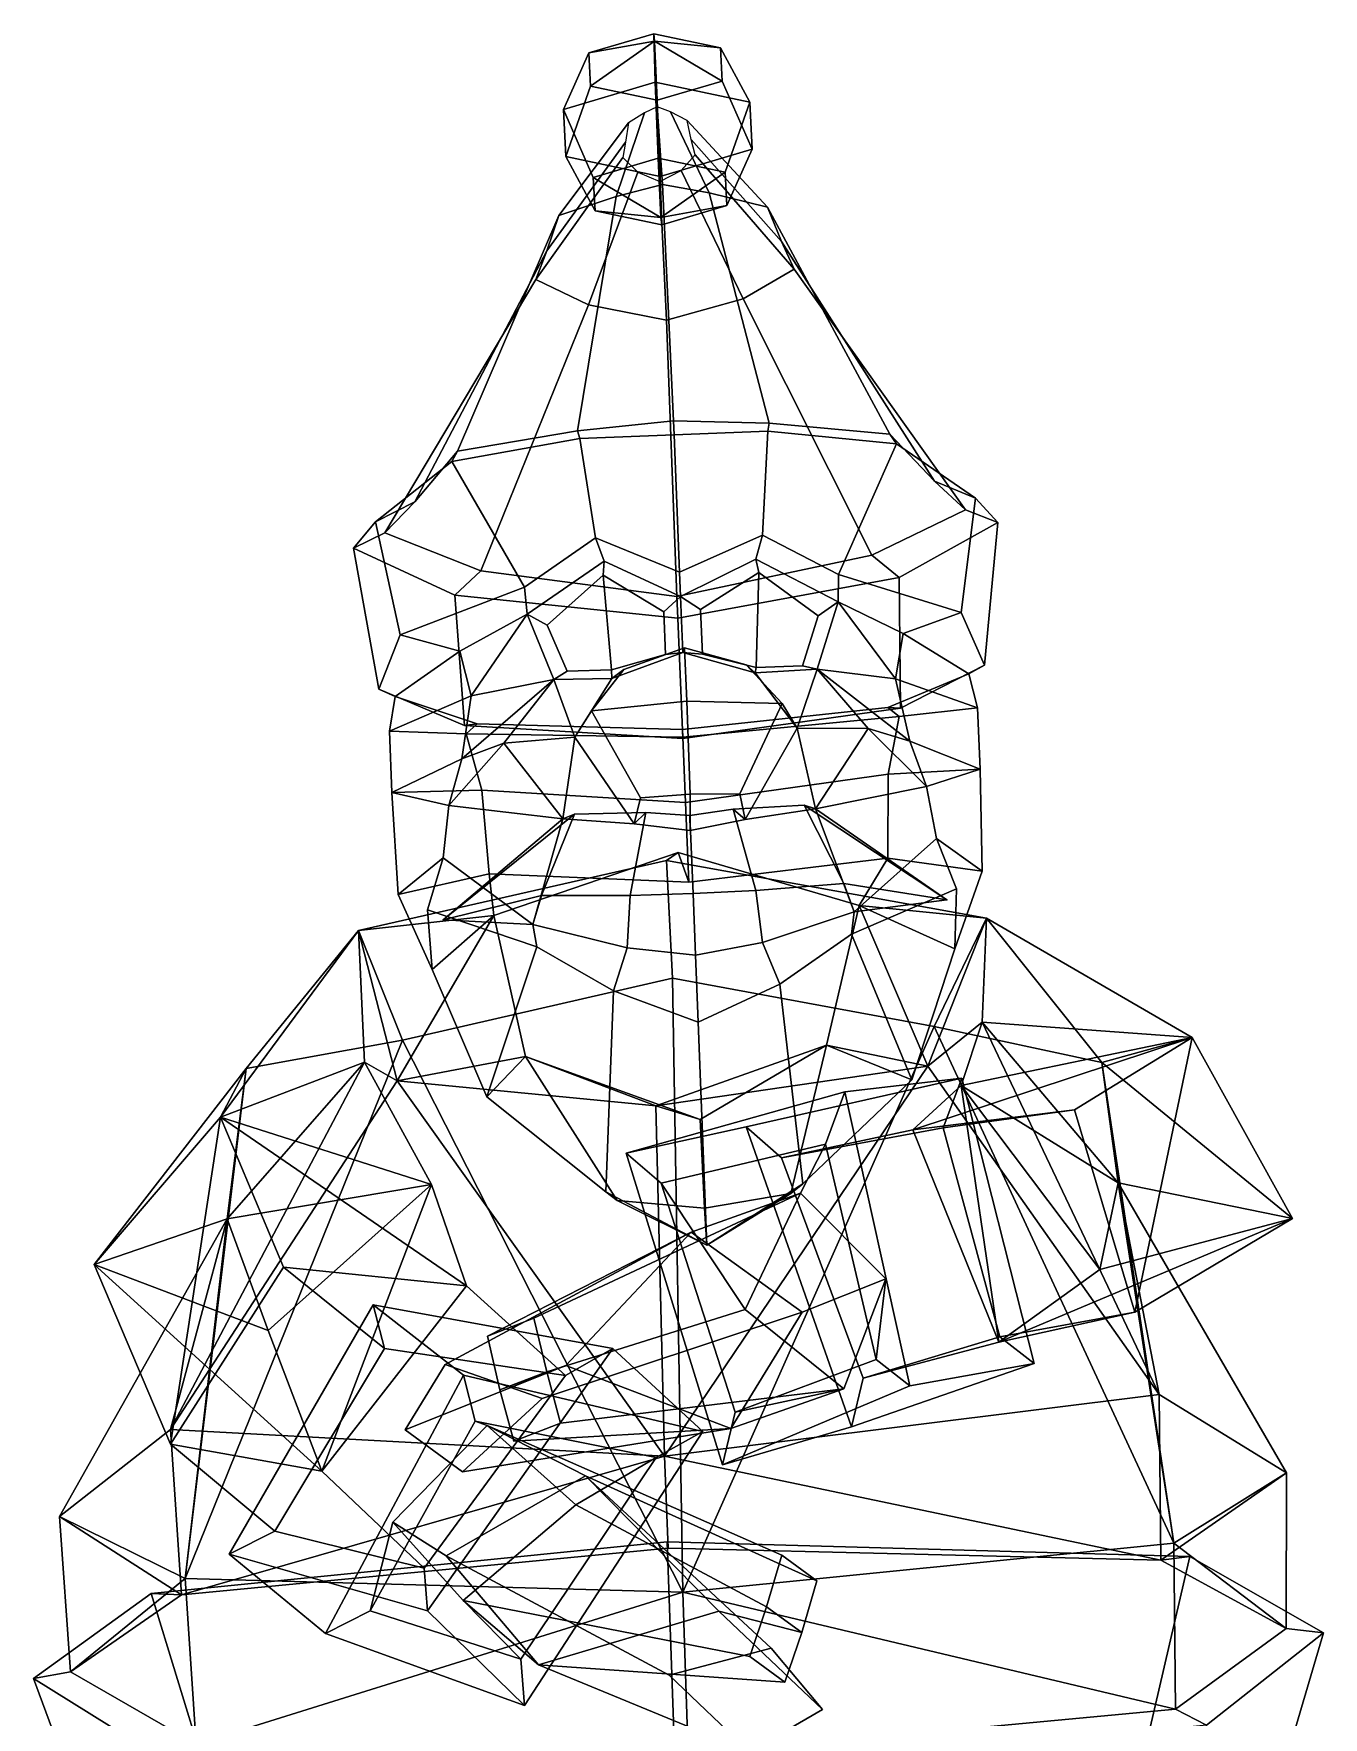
# Model space of a CAD drawing. Extents: x -138 to 129, y -216 to 311.
# Drawn here: x -137.5 to 128.6, y -36.7 to 310.6 of the extents above; entities that cross this region are included whole.
import ezdxf

# ---------------------------------------------------------------- set-up
doc = ezdxf.new("R2010")
doc.units = 0

msp = doc.modelspace()

# ---------------------------------------------------------------- linework, layer by layer
for p in [(50.895905, 131.944336, 82.816147), (-53.026783, 127.822632, 83.489204)]:
    msp.add_point(p)
for points in [[(-22.962103, 306.643646, -39.192013), (-9.543279, 310.616638, -45.905281), (-9.225127, 300.608917, -58.067421), (-28.202234, 294.990295, -48.573486)], [(-9.378336, 309.072876, -29.890602), (-9.543279, 310.616638, -45.905281), (-22.962103, 306.643646, -39.192013)], [(-22.603926, 299.776306, -25.94171), (-9.378336, 309.072876, -29.890602), (-22.962103, 306.643646, -39.192013)], [(-8.826922, 296.881958, -19.404625), (-9.378336, 309.072876, -29.890602), (-22.603926, 299.776306, -25.94171)], [(-9.378336, 309.072876, -29.890602), (4.233759, 307.72226, -39.368141), (-9.543279, 310.616638, -45.905281)], [(4.233759, 307.72226, -39.368141), (10.258515, 296.515656, -48.822575), (-9.225127, 300.608917, -58.067421), (-9.543279, 310.616638, -45.905281)], [(4.591937, 300.854919, -26.11784), (4.233759, 307.72226, -39.368141), (-9.378336, 309.072876, -29.890602)], [(-8.826922, 296.881958, -19.404625), (4.591937, 300.854919, -26.11784), (-9.378336, 309.072876, -29.890602)], [(-27.695692, 285.278381, -29.834658), (-22.603926, 299.776306, -25.94171), (-22.962103, 306.643646, -39.192013), (-28.202234, 294.990295, -48.573486)], [(10.765057, 286.803741, -30.083744), (10.258515, 296.515656, -48.822575), (4.233759, 307.72226, -39.368141), (4.591937, 300.854919, -26.11784)], [(-22.029076, 280.939087, -52.539341), (-28.202234, 294.990295, -48.573486), (-9.225127, 300.608917, -58.067421), (-8.61025, 284.912079, -59.252609)], [(-8.212047, 281.18512, -20.589842), (-8.826922, 296.881958, -19.404625), (-22.603926, 299.776306, -25.94171), (-27.695692, 285.278381, -29.834658)], [(5.166785, 282.01767, -52.715469), (-8.61025, 284.912079, -59.252609), (-9.225127, 300.608917, -58.067421), (10.258515, 296.515656, -48.822575)], [(-8.212047, 281.18512, -20.589842), (10.765057, 286.803741, -30.083744), (4.591937, 300.854919, -26.11784), (-8.826922, 296.881958, -19.404625)], [(-8.828591, 295.500366, -26.580061), (-11.481322, 294.27594, -27.15061), (-17.325432, 277.058441, 28.10078), (-7.767416, 279.474823, 31.123138)], [(-8.828591, 295.500366, -26.580061), (-7.767416, 279.474823, 31.123138), (1.912056, 277.821411, 27.976189), (-6.094826, 294.489563, -27.185495)], [(10.765057, 286.803741, -30.083744), (5.524963, 275.15036, -39.465168), (5.166785, 282.01767, -52.715469), (10.258515, 296.515656, -48.822575)], [(-14.749702, 292.228546, -28.136515), (-15.356118, 288.254517, -30.206802), (-31.60425, 265.810974, 12.02322), (-29.142109, 273.098816, 22.892408)], [(-11.481322, 294.27594, -27.15061), (-14.749702, 292.228546, -28.136515), (-29.142109, 273.098816, 22.892408), (-17.325432, 277.058441, 28.10078)], [(-27.695692, 285.278381, -29.834658), (-28.202234, 294.990295, -48.573486), (-22.029076, 280.939087, -52.539341), (-21.670898, 274.071747, -39.289036)], [(-6.094826, 294.489563, -27.185495), (1.912056, 277.821411, 27.976189), (13.936851, 274.807373, 22.613411), (-2.687593, 292.70694, -28.214634)], [(-2.687593, 292.70694, -28.214634), (13.936851, 274.807373, 22.613411), (16.827642, 267.731842, 11.709555), (-1.795188, 288.792358, -30.294628)], [(-15.356118, 288.254517, -30.206802), (-15.926878, 285.045654, -31.876255), (-33.881741, 259.920746, 3.257557), (-31.60425, 265.810974, 12.02322)], [(-1.795188, 288.792358, -30.294628), (16.827642, 267.731842, 11.709555), (19.450912, 262.03595, 2.912152), (-0.993733, 285.637909, -31.972969)], [(-15.926878, 285.045654, -31.876255), (-12.815598, 282.054413, -33.531929), (-23.003727, 254.682617, -5.395945), (-33.881741, 259.920746, 3.257557)], [(-8.212047, 281.18512, -20.589842), (-27.695692, 285.278381, -29.834658), (-21.670898, 274.071747, -39.289036), (-7.893893, 271.177368, -32.751949)], [(-8.058844, 272.7211, -48.766582), (-22.029076, 280.939087, -52.539341), (-8.61025, 284.912079, -59.252609)], [(-8.058844, 272.7211, -48.766582), (-8.61025, 284.912079, -59.252609), (5.166785, 282.01767, -52.715469)], [(-8.212047, 281.18512, -20.589842), (-7.893893, 271.177368, -32.751949), (5.524963, 275.15036, -39.465168), (10.765057, 286.803741, -30.083744)], [(-0.993733, 285.637909, -31.972969), (19.450912, 262.03595, 2.912152), (8.910888, 255.948364, -5.602637), (-3.879506, 282.408813, -33.589802)], [(-12.815598, 282.054413, -33.531929), (-8.271592, 280.136353, -34.663219), (-6.932567, 251.500488, -11.282365), (-23.003727, 254.682617, -5.395945)], [(-3.879506, 282.408813, -33.589802), (8.910888, 255.948364, -5.602637), (-6.932567, 251.500488, -11.282365), (-8.271592, 280.136353, -34.663219)], [(5.524963, 275.15036, -39.465168), (-8.058844, 272.7211, -48.766582), (5.166785, 282.01767, -52.715469)], [(-5.506239, 230.756653, 77.5905), (-7.767416, 279.474823, 31.123138), (-17.325432, 277.058441, 28.10078), (-25.276236, 228.71756, 70.390152)], [(-21.670898, 274.071747, -39.289036), (-22.029076, 280.939087, -52.539341), (-8.058844, 272.7211, -48.766582)], [(-5.506239, 230.756653, 77.5905), (14.268369, 230.28595, 70.134048), (1.912056, 277.821411, 27.976189), (-7.767416, 279.474823, 31.123138)], [(39.155556, 228.037079, 57.413143), (13.936851, 274.807373, 22.613411), (1.912056, 277.821411, 27.976189), (14.268369, 230.28595, 70.134048)], [(-50.069569, 224.498322, 57.991009), (-25.276236, 228.71756, 70.390152), (-17.325432, 277.058441, 28.10078), (-29.142109, 273.098816, 22.892408)], [(-7.893893, 271.177368, -32.751949), (-8.058844, 272.7211, -48.766582), (5.524963, 275.15036, -39.465168)], [(48.416954, 218.331848, 30.956184), (16.827642, 267.731842, 11.709555), (13.936851, 274.807373, 22.613411), (39.155556, 228.037079, 57.413143)], [(-58.874649, 214.076538, 31.651056), (-50.069569, 224.498322, 57.991009), (-29.142109, 273.098816, 22.892408), (-31.60425, 265.810974, 12.02322)], [(-7.893893, 271.177368, -32.751949), (-21.670898, 274.071747, -39.289036), (-8.058844, 272.7211, -48.766582)], [(54.780869, 212.429443, 8.539718), (19.450912, 262.03595, 2.912152), (16.827642, 267.731842, 11.709555), (48.416954, 218.331848, 30.956184)], [(-65.040497, 207.677185, 9.315739), (-58.874649, 214.076538, 31.651056), (-31.60425, 265.810974, 12.02322), (-33.881741, 259.920746, 3.257557)], [(35.422012, 203.03949, -11.153205), (8.910888, 255.948364, -5.602637), (19.450912, 262.03595, 2.912152), (54.780869, 212.429443, 8.539718)], [(-45.255116, 199.839752, -10.630701), (-65.040497, 207.677185, 9.315739), (-33.881741, 259.920746, 3.257557), (-23.003727, 254.682617, -5.395945)], [(-4.761412, 194.547546, -29.143478), (-45.255116, 199.839752, -10.630701), (-23.003727, 254.682617, -5.395945), (-6.932567, 251.500488, -11.282365)], [(-4.761412, 194.547546, -29.143478), (-6.932567, 251.500488, -11.282365), (8.910888, 255.948364, -5.602637), (35.422012, 203.03949, -11.153205)], [(-5.367028, 227.896667, 81.571274), (-5.506239, 230.756653, 77.5905), (-25.276236, 228.71756, 70.390152), (-24.790047, 227.106781, 75.535881)], [(-5.367028, 227.896667, 81.571274), (13.977857, 228.644348, 75.284798), (14.268369, 230.28595, 70.134048), (-5.506239, 230.756653, 77.5905)], [(13.977857, 228.644348, 75.284798), (40.511227, 226.005432, 62.314476), (39.155556, 228.037079, 57.413143), (14.268369, 230.28595, 70.134048)], [(-24.790047, 227.106781, 75.535881), (-25.276236, 228.71756, 70.390152), (-50.069569, 224.498322, 57.991009), (-51.196594, 222.368225, 62.908421)], [(-21.575125, 206.631134, 82.346367), (-24.790047, 227.106781, 75.535881), (-51.196594, 222.368225, 62.908421), (-36.189369, 196.477844, 72.442642)], [(-4.205639, 199.576111, 87.464684), (-5.367028, 227.896667, 81.571274), (-24.790047, 227.106781, 75.535881), (-21.575125, 206.631134, 82.346367)], [(-4.205639, 199.576111, 87.464684), (12.918707, 207.209229, 82.293205), (13.977857, 228.644348, 75.284798), (-5.367028, 227.896667, 81.571274)], [(12.918707, 207.209229, 82.293205), (28.597389, 199.047363, 72.023064), (40.511227, 226.005432, 62.314476), (13.977857, 228.644348, 75.284798)], [(28.597389, 199.047363, 72.023064), (53.898598, 191.210968, 54.264351), (56.873787, 214.815155, 32.806736), (40.511227, 226.005432, 62.314476)], [(40.511227, 226.005432, 62.314476), (56.873787, 214.815155, 32.806736), (48.416954, 218.331848, 30.956184), (39.155556, 228.037079, 57.413143)], [(-51.196594, 222.368225, 62.908421), (-50.069569, 224.498322, 57.991009), (-58.874649, 214.076538, 31.651056), (-67.001785, 209.90213, 33.609016)], [(-36.189369, 196.477844, 72.442642), (-51.196594, 222.368225, 62.908421), (-67.001785, 209.90213, 33.609016), (-61.889378, 186.618713, 55.014248)], [(56.873787, 214.815155, 32.806736), (61.43837, 209.78241, 7.427762), (54.780869, 212.429443, 8.539718), (48.416954, 218.331848, 30.956184)], [(-67.001785, 209.90213, 33.609016), (-58.874649, 214.076538, 31.651056), (-65.040497, 207.677185, 9.315739), (-71.481285, 204.510681, 8.288613)], [(61.43837, 209.78241, 7.427762), (41.119804, 198.417419, -14.041481), (35.422012, 203.03949, -11.153205), (54.780869, 212.429443, 8.539718)], [(53.898598, 191.210968, 54.264351), (58.671551, 180.355408, 18.026499), (61.43837, 209.78241, 7.427762), (56.873787, 214.815155, 32.806736)], [(-61.889378, 186.618713, 55.014248), (-67.001785, 209.90213, 33.609016), (-71.481285, 204.510681, 8.288613), (-66.255882, 175.400696, 18.835588)], [(58.671551, 180.355408, 18.026499), (41.338806, 171.477478, -6.848643), (41.119804, 198.417419, -14.041481), (61.43837, 209.78241, 7.427762)], [(-71.481285, 204.510681, 8.288613), (-65.040497, 207.677185, 9.315739), (-45.255116, 199.839752, -10.630701), (-50.605843, 194.77948, -13.447422)], [(-21.575125, 206.631134, 82.346367), (-36.189369, 196.477844, 72.442642), (-35.679989, 190.892334, 71.656479), (-19.815577, 201.804871, 82.064796)], [(-4.205639, 199.576111, 87.464684), (-21.575125, 206.631134, 82.346367), (-19.815577, 201.804871, 82.064796), (-4.020293, 194.560181, 85.36644)], [(-4.205639, 199.576111, 87.464684), (-4.020293, 194.560181, 85.36644), (11.543433, 202.252563, 81.999939), (12.918707, 207.209229, 82.293205)], [(12.918707, 207.209229, 82.293205), (11.543433, 202.252563, 81.999939), (28.52182, 193.438629, 71.240677), (28.597389, 199.047363, 72.023064)], [(-66.255882, 175.400696, 18.835588), (-71.481285, 204.510681, 8.288613), (-50.605843, 194.77948, -13.447422), (-48.597633, 167.910522, -6.266172)], [(-19.973047, 198.900208, 79.962708), (-19.815577, 201.804871, 82.064796), (-35.679989, 190.892334, 71.656479), (-31.564516, 188.592621, 71.700317)], [(-19.973047, 198.900208, 79.962708), (-7.498806, 191.387878, 82.837013), (-4.020293, 194.560181, 85.36644), (-19.815577, 201.804871, 82.064796)], [(41.119804, 198.417419, -14.041481), (-4.607199, 190.056946, -32.831913), (-4.761412, 194.547546, -29.143478), (35.422012, 203.03949, -11.153205)], [(12.146564, 199.455078, 79.668388), (11.543433, 202.252563, 81.999939), (-4.020293, 194.560181, 85.36644), (0.113504, 191.83667, 82.946426)], [(12.146564, 199.455078, 79.668388), (24.359623, 190.525177, 68.848083), (28.52182, 193.438629, 71.240677), (11.543433, 202.252563, 81.999939)], [(-50.605843, 194.77948, -13.447422), (-45.255116, 199.839752, -10.630701), (-4.761412, 194.547546, -29.143478), (-4.607199, 190.056946, -32.831913)], [(-18.291693, 179.418213, 81.290276), (-19.973047, 198.900208, 79.962708), (-31.564516, 188.592621, 71.700317), (-27.411375, 179.158936, 76.172951)], [(-7.498806, 191.387878, 82.837013), (-19.973047, 198.900208, 79.962708), (-18.291693, 179.418213, 81.290276), (-7.132713, 182.533112, 85.138344)], [(41.338806, 171.477478, -6.848643), (-3.577928, 165.249969, -25.821569), (-4.607199, 190.056946, -32.831913), (41.119804, 198.417419, -14.041481)], [(0.113504, 191.83667, 82.946426), (0.495151, 182.631836, 85.505592), (11.610014, 179.897736, 80.573418), (12.146564, 199.455078, 79.668388)], [(11.610014, 179.897736, 80.573418), (21.124632, 180.245728, 74.146606), (24.359623, 190.525177, 68.848083), (12.146564, 199.455078, 79.668388)], [(41.902428, 186.880066, 55.411182), (53.898598, 191.210968, 54.264351), (28.597389, 199.047363, 72.023064), (28.52182, 193.438629, 71.240677)], [(-49.574089, 183.252014, 56.003628), (-35.679989, 190.892334, 71.656479), (-36.189369, 196.477844, 72.442642), (-61.889378, 186.618713, 55.014248)], [(-48.597633, 167.910522, -6.266172), (-50.605843, 194.77948, -13.447422), (-4.607199, 190.056946, -32.831913), (-3.577928, 165.249969, -25.821569)], [(-7.132713, 182.533112, 85.138344), (-3.540615, 182.947632, 88.317497), (-4.020293, 194.560181, 85.36644), (-7.498806, 191.387878, 82.837013)], [(0.495151, 182.631836, 85.505592), (0.113504, 191.83667, 82.946426), (-4.020293, 194.560181, 85.36644), (-3.540615, 182.947632, 88.317497)], [(21.124632, 180.245728, 74.146606), (24.176584, 179.548248, 77.123978), (28.52182, 193.438629, 71.240677), (24.359623, 190.525177, 68.848083)], [(24.176584, 179.548248, 77.123978), (40.310886, 177.535828, 57.295822), (28.52182, 193.438629, 71.240677)], [(40.310886, 177.535828, 57.295822), (41.902428, 186.880066, 55.411182), (28.52182, 193.438629, 71.240677)], [(53.898598, 191.210968, 54.264351), (41.902428, 186.880066, 55.411182), (55.441216, 178.60318, 19.319778), (58.671551, 180.355408, 18.026499)], [(-47.223305, 174.064148, 57.862736), (-35.679989, 190.892334, 71.656479), (-49.574089, 183.252014, 56.003628)], [(-30.172646, 177.3927, 77.475975), (-35.679989, 190.892334, 71.656479), (-47.223305, 174.064148, 57.862736)], [(-27.411375, 179.158936, 76.172951), (-31.564516, 188.592621, 71.700317), (-35.679989, 190.892334, 71.656479), (-30.172646, 177.3927, 77.475975)], [(-61.889378, 186.618713, 55.014248), (-66.255882, 175.400696, 18.835588), (-62.880466, 173.910431, 20.086086), (-49.574089, 183.252014, 56.003628)], [(41.902428, 186.880066, 55.411182), (40.310886, 177.535828, 57.295822), (57.240597, 171.568115, 21.597095), (55.441216, 178.60318, 19.319778)], [(-49.574089, 183.252014, 56.003628), (-62.880466, 173.910431, 20.086086), (-64.087471, 166.756165, 22.382874), (-47.223305, 174.064148, 57.862736)], [(-2.752278, 172.922699, 108.721695), (-3.226773, 183.910156, 102.74276), (-15.701569, 179.456543, 99.906921), (-22.428299, 170.923523, 102.513527)], [(-18.291693, 179.418213, 81.290276), (-18.171007, 177.616699, 83.80938), (-3.540615, 182.947632, 88.317497), (-7.132713, 182.533112, 85.138344)], [(-3.226773, 183.910156, 102.74276), (-3.540615, 182.947632, 88.317497), (-18.171007, 177.616699, 83.80938), (-15.701569, 179.456543, 99.906921)], [(-3.226773, 183.910156, 102.74276), (9.523817, 180.457031, 99.743546), (11.406477, 178.789795, 83.617821), (-3.540615, 182.947632, 88.317497)], [(11.610014, 179.897736, 80.573418), (0.495151, 182.631836, 85.505592), (-3.540615, 182.947632, 88.317497), (11.406477, 178.789795, 83.617821)], [(-2.752278, 172.922699, 108.721695), (16.93833, 172.484833, 102.258568), (9.523817, 180.457031, 99.743546), (-3.226773, 183.910156, 102.74276)], [(-49.137119, 161.025543, 59.838711), (-30.172646, 177.3927, 77.475975), (-47.223305, 174.064148, 57.862736)], [(-40.457329, 164.30542, 82.831703), (-30.172646, 177.3927, 77.475975), (-49.137119, 161.025543, 59.838711)], [(-40.457329, 164.30542, 82.831703), (-25.843529, 165.525513, 85.707085), (-30.172646, 177.3927, 77.475975)], [(-18.291693, 179.418213, 81.290276), (-27.411375, 179.158936, 76.172951), (-30.172646, 177.3927, 77.475975), (-18.171007, 177.616699, 83.80938)], [(-25.843529, 165.525513, 85.707085), (-18.171007, 177.616699, 83.80938), (-30.172646, 177.3927, 77.475975)], [(-22.428299, 170.923523, 102.513527), (-15.701569, 179.456543, 99.906921), (-18.171007, 177.616699, 83.80938), (-25.843529, 165.525513, 85.707085)], [(16.93833, 172.484833, 102.258568), (20.03635, 167.345154, 85.40995), (11.406477, 178.789795, 83.617821), (9.523817, 180.457031, 99.743546)], [(11.610014, 179.897736, 80.573418), (11.406477, 178.789795, 83.617821), (24.176584, 179.548248, 77.123978), (21.124632, 180.245728, 74.146606)], [(20.03635, 167.345154, 85.40995), (24.176584, 179.548248, 77.123978), (11.406477, 178.789795, 83.617821)], [(34.662468, 167.284729, 82.345192), (24.176584, 179.548248, 77.123978), (20.03635, 167.345154, 85.40995)], [(34.662468, 167.284729, 82.345192), (43.276676, 164.690735, 59.240196), (24.176584, 179.548248, 77.123978)], [(43.276676, 164.690735, 59.240196), (40.310886, 177.535828, 57.295822), (24.176584, 179.548248, 77.123978)], [(58.671551, 180.355408, 18.026499), (55.441216, 178.60318, 19.319778), (38.74897, 171.619568, -6.22857), (41.338806, 171.477478, -6.848643)], [(57.240597, 171.568115, 21.597095), (41.123493, 169.762207, -8.292209), (38.74897, 171.619568, -6.22857), (55.441216, 178.60318, 19.319778)], [(40.310886, 177.535828, 57.295822), (43.276676, 164.690735, 59.240196), (57.792152, 158.90918, 25.872042), (57.240597, 171.568115, 21.597095)], [(-66.255882, 175.400696, 18.835588), (-48.597633, 167.910522, -6.266172), (-46.019382, 168.257568, -5.67957), (-62.880466, 173.910431, 20.086086)], [(-47.223305, 174.064148, 57.862736), (-64.087471, 166.756165, 22.382874), (-63.579445, 154.095459, 26.658102), (-49.137119, 161.025543, 59.838711)], [(-64.087471, 166.756165, 22.382874), (-62.880466, 173.910431, 20.086086), (-46.019382, 168.257568, -5.67957), (-48.26585, 166.216919, -7.71328)], [(-12.298921, 153.015808, 100.53804), (-22.428299, 170.923523, 102.513527), (-25.843529, 165.525513, 85.707085), (-13.614459, 147.611511, 88.380348)], [(-2.011394, 153.751648, 105.717178), (-2.752278, 172.922699, 108.721695), (-22.428299, 170.923523, 102.513527), (-12.298921, 153.015808, 100.53804)], [(41.338806, 171.477478, -6.848643), (38.74897, 171.619568, -6.22857), (-3.631183, 167.072876, -22.881075), (-3.577928, 165.249969, -25.821569)], [(41.123493, 169.762207, -8.292209), (-3.568202, 165.48645, -22.871346), (-3.631183, 167.072876, -22.881075), (38.74897, 171.619568, -6.22857)], [(-2.011394, 153.751648, 105.717178), (8.234255, 153.83017, 100.405052), (16.93833, 172.484833, 102.258568), (-2.752278, 172.922699, 108.721695)], [(8.234255, 153.83017, 100.405052), (9.299966, 148.520325, 88.231941), (20.03635, 167.345154, 85.40995), (16.93833, 172.484833, 102.258568)], [(57.792152, 158.90918, 25.872042), (38.850613, 157.879456, -7.855185), (41.123493, 169.762207, -8.292209), (57.240597, 171.568115, 21.597095)], [(-63.579445, 154.095459, 26.658102), (-64.087471, 166.756165, 22.382874), (-48.26585, 166.216919, -7.71328), (-45.053604, 154.551727, -7.311781)], [(-48.597633, 167.910522, -6.266172), (-3.577928, 165.249969, -25.821569), (-3.631183, 167.072876, -22.881075), (-46.019382, 168.257568, -5.67957)], [(-48.26585, 166.216919, -7.71328), (-46.019382, 168.257568, -5.67957), (-3.631183, 167.072876, -22.881075), (-3.568202, 165.48645, -22.871346)], [(38.850613, 157.879456, -7.855185), (-3.011022, 152.037903, -19.196609), (-3.568202, 165.48645, -22.871346), (41.123493, 169.762207, -8.292209)], [(9.299966, 148.520325, 88.231941), (23.810087, 150.732666, 81.889351), (20.03635, 167.345154, 85.40995)], [(23.810087, 150.732666, 81.889351), (34.662468, 167.284729, 82.345192), (20.03635, 167.345154, 85.40995)], [(23.810087, 150.732666, 81.889351), (46.722675, 155.331238, 60.204414), (34.662468, 167.284729, 82.345192)], [(46.722675, 155.331238, 60.204414), (43.276676, 164.690735, 59.240196), (34.662468, 167.284729, 82.345192)], [(-51.818321, 151.422974, 60.842613), (-40.457329, 164.30542, 82.831703), (-49.137119, 161.025543, 59.838711)], [(-28.335014, 148.664551, 82.227066), (-40.457329, 164.30542, 82.831703), (-51.818321, 151.422974, 60.842613)], [(-45.053604, 154.551727, -7.311781), (-48.26585, 166.216919, -7.71328), (-3.568202, 165.48645, -22.871346), (-3.011022, 152.037903, -19.196609)], [(-28.335014, 148.664551, 82.227066), (-25.843529, 165.525513, 85.707085), (-40.457329, 164.30542, 82.831703)], [(-13.614459, 147.611511, 88.380348), (-25.843529, 165.525513, 85.707085), (-28.335014, 148.664551, 82.227066)], [(43.276676, 164.690735, 59.240196), (46.722675, 155.331238, 60.204414), (57.792152, 158.90918, 25.872042)], [(-49.137119, 161.025543, 59.838711), (-63.579445, 154.095459, 26.658102), (-51.818321, 151.422974, 60.842613)], [(38.780811, 140.578918, -2.080681), (-2.313948, 135.63269, -12.027859), (-3.011022, 152.037903, -19.196609), (38.850613, 157.879456, -7.855185)], [(58.221642, 137.856171, 30.690651), (38.780811, 140.578918, -2.080681), (38.850613, 157.879456, -7.855185), (57.792152, 158.90918, 25.872042)], [(48.766003, 144.645325, 62.130451), (58.221642, 137.856171, 30.690651), (57.792152, 158.90918, 25.872042), (46.722675, 155.331238, 60.204414)], [(-62.277954, 133.077026, 31.471064), (-63.579445, 154.095459, 26.658102), (-45.053604, 154.551727, -7.311781), (-43.539253, 137.314026, -1.547536)], [(-52.983891, 140.609833, 62.789429), (-51.818321, 151.422974, 60.842613), (-63.579445, 154.095459, 26.658102), (-62.277954, 133.077026, 31.471064)], [(-43.539253, 137.314026, -1.547536), (-45.053604, 154.551727, -7.311781), (-3.011022, 152.037903, -19.196609), (-2.313948, 135.63269, -12.027859)], [(-2.011394, 153.751648, 105.717178), (-12.298921, 153.015808, 100.53804), (-13.614459, 147.611511, 88.380348), (-2.045323, 146.27124, 94.597107)], [(-2.011394, 153.751648, 105.717178), (-2.045323, 146.27124, 94.597107), (9.299966, 148.520325, 88.231941), (8.234255, 153.83017, 100.405052)], [(48.766003, 144.645325, 62.130451), (46.722675, 155.331238, 60.204414), (23.810087, 150.732666, 81.889351), (31.828913, 129.52179, 91.745926)], [(-32.700287, 132.8909, 101.414223), (-25.913689, 149.613678, 96.257736), (-53.026783, 127.822632, 83.489204)], [(-25.913689, 149.613678, 96.257736), (-28.335014, 148.664551, 82.227066), (-53.026783, 127.822632, 83.489204)], [(-52.983891, 140.609833, 62.789429), (-34.520741, 126.890289, 92.175636), (-28.335014, 148.664551, 82.227066), (-51.818321, 151.422974, 60.842613)], [(-11.217642, 149.95636, 96.320435), (-25.913689, 149.613678, 96.257736), (-32.700287, 132.8909, 101.414223), (-14.413368, 132.848633, 110.203484)], [(-25.913689, 149.613678, 96.257736), (-11.217642, 149.95636, 96.320435), (-13.614459, 147.611511, 88.380348), (-28.335014, 148.664551, 82.227066)], [(-14.413368, 132.848633, 110.203484), (-1.424688, 133.27298, 110.826958), (-2.13811, 149.362732, 99.202339), (-11.217642, 149.95636, 96.320435)], [(-2.13811, 149.362732, 99.202339), (-2.045323, 146.27124, 94.597107), (-13.614459, 147.611511, 88.380348), (-11.217642, 149.95636, 96.320435)], [(11.54765, 133.878265, 110.035355), (6.827864, 150.672058, 96.203568), (-2.13811, 149.362732, 99.202339), (-1.424688, 133.27298, 110.826958)], [(-2.13811, 149.362732, 99.202339), (6.827864, 150.672058, 96.203568), (9.299966, 148.520325, 88.231941), (-2.045323, 146.27124, 94.597107)], [(6.827864, 150.672058, 96.203568), (11.54765, 133.878265, 110.035355), (29.658592, 135.364105, 101.010353), (21.50285, 151.494263, 95.950645)], [(21.50285, 151.494263, 95.950645), (23.810087, 150.732666, 81.889351), (9.299966, 148.520325, 88.231941), (6.827864, 150.672058, 96.203568)], [(29.658592, 135.364105, 101.010353), (50.895905, 131.944336, 82.816147), (21.50285, 151.494263, 95.950645)], [(21.50285, 151.494263, 95.950645), (50.895905, 131.944336, 82.816147), (23.810087, 150.732666, 81.889351)], [(50.895905, 131.944336, 82.816147), (31.828913, 129.52179, 91.745926), (23.810087, 150.732666, 81.889351)], [(-53.026783, 127.822632, 83.489204), (-28.335014, 148.664551, 82.227066), (-34.520741, 126.890289, 92.175636)], [(48.766003, 144.645325, 62.130451), (31.828913, 129.52179, 91.745926), (31.27566, 124.865387, 83.375755), (52.938286, 134.201843, 67.048096)], [(52.56522, 121.886322, 37.461998), (58.221642, 137.856171, 30.690651), (48.766003, 144.645325, 62.130451), (52.938286, 134.201843, 67.048096)], [(-6.90954, 140.048767, -1.873707), (-70.446823, 125.636108, -5.110806), (-42.583698, 128.708008, 23.451616), (-4.499504, 141.714996, 1.791579)], [(-6.90954, 140.048767, -1.873707), (-5.670988, 115.815277, -50.312534), (-61.417812, 103.036102, -42.144001), (-70.446823, 125.636108, -5.110806)], [(-55.287495, 117.608765, 38.160503), (-56.25206, 129.871277, 67.755264), (-52.983891, 140.609833, 62.789429), (-62.277954, 133.077026, 31.471064)], [(-52.983891, 140.609833, 62.789429), (-56.25206, 129.871277, 67.755264), (-33.708755, 122.288025, 83.796623), (-34.520741, 126.890289, 92.175636)], [(-42.583698, 128.708008, 23.451616), (-43.539253, 137.314026, -1.547536), (-2.313948, 135.63269, -12.027859), (-4.499504, 141.714996, 1.791579)], [(-4.499504, 141.714996, 1.791579), (32.858868, 130.761047, 23.612648), (59.092648, 128.173065, -5.80834), (-6.90954, 140.048767, -1.873707)], [(-6.90954, 140.048767, -1.873707), (59.092648, 128.173065, -5.80834), (48.342983, 105.839355, -41.135864), (-5.670988, 115.815277, -50.312534)], [(32.858868, 130.761047, 23.612648), (-4.499504, 141.714996, 1.791579), (-2.313948, 135.63269, -12.027859), (38.780811, 140.578918, -2.080681)], [(52.56522, 121.886322, 37.461998), (32.858868, 130.761047, 23.612648), (38.780811, 140.578918, -2.080681), (58.221642, 137.856171, 30.690651)], [(-55.287495, 117.608765, 38.160503), (-62.277954, 133.077026, 31.471064), (-43.539253, 137.314026, -1.547536), (-42.583698, 128.708008, 23.451616)], [(-34.520741, 126.890289, 92.175636), (-32.700287, 132.8909, 101.414223), (-53.026783, 127.822632, 83.489204)], [(-14.413368, 132.848633, 110.203484), (-32.700287, 132.8909, 101.414223), (-34.520741, 126.890289, 92.175636), (-15.040795, 122.04245, 101.931267)], [(-1.424688, 133.27298, 110.826958), (-14.413368, 132.848633, 110.203484), (-15.040795, 122.04245, 101.931267), (-0.940337, 120.553101, 107.718307)], [(-1.424688, 133.27298, 110.826958), (-0.940337, 120.553101, 107.718307), (12.921862, 123.151489, 101.750168), (11.54765, 133.878265, 110.035355)], [(11.54765, 133.878265, 110.035355), (12.921862, 123.151489, 101.750168), (31.828913, 129.52179, 91.745926), (29.658592, 135.364105, 101.010353)], [(31.828913, 129.52179, 91.745926), (50.895905, 131.944336, 82.816147), (29.658592, 135.364105, 101.010353)], [(31.27566, 124.865387, 83.375755), (43.685741, 94.828308, 58.086739), (52.56522, 121.886322, 37.461998), (52.938286, 134.201843, 67.048096)], [(-70.446823, 125.636108, -5.110806), (-62.490723, 94.622818, 54.193546), (-42.583698, 128.708008, 23.451616)], [(-62.490723, 94.622818, 54.193546), (-36.03936, 99.64444, 51.789345), (-42.583698, 128.708008, 23.451616)], [(-33.708755, 122.288025, 83.796623), (-56.25206, 129.871277, 67.755264), (-55.287495, 117.608765, 38.160503), (-44.027096, 91.349533, 58.654808)], [(-44.027096, 91.349533, 58.654808), (-55.287495, 117.608765, 38.160503), (-42.583698, 128.708008, 23.451616), (-36.03936, 99.64444, 51.789345)], [(16.469057, 114.583038, 105.224335), (31.27566, 124.865387, 83.375755), (31.828913, 129.52179, 91.745926), (12.921862, 123.151489, 101.750168)], [(43.685741, 94.828308, 58.086739), (26.100822, 101.983185, 51.97279), (32.858868, 130.761047, 23.612648), (52.56522, 121.886322, 37.461998)], [(46.998344, 97.651306, 55.282696), (32.858868, 130.761047, 23.612648), (26.100822, 101.983185, 51.97279)], [(59.092648, 128.173065, -5.80834), (32.858868, 130.761047, 23.612648), (46.998344, 97.651306, 55.282696)], [(-69.222626, 98.473953, 27.805676), (-70.446823, 125.636108, -5.110806), (-98.92485, 87.166641, 83.516579)], [(-93.632423, 97.186798, -29.507479), (-98.92485, 87.166641, 83.516579), (-70.446823, 125.636108, -5.110806)], [(-93.632423, 97.186798, -29.507479), (-70.446823, 125.636108, -5.110806), (-61.417812, 103.036102, -42.144001)], [(-69.222626, 98.473953, 27.805676), (-62.490723, 94.622818, 54.193546), (-70.446823, 125.636108, -5.110806)], [(-17.853054, 113.221771, 105.446625), (-15.040795, 122.04245, 101.931267), (-34.520741, 126.890289, 92.175636), (-33.708755, 122.288025, 83.796623)], [(58.232235, 106.734589, 32.101597), (59.092648, 128.173065, -5.80834), (46.998344, 97.651306, 55.282696)], [(82.933334, 98.443573, -29.329306), (48.342983, 105.839355, -41.135864), (59.092648, 128.173065, -5.80834)], [(58.232235, 106.734589, 32.101597), (101.545715, 103.565735, 86.385521), (59.092648, 128.173065, -5.80834)], [(82.933334, 98.443573, -29.329306), (59.092648, 128.173065, -5.80834), (101.545715, 103.565735, 86.385521)], [(-19.470232, 71.758301, 94.026443), (-17.853054, 113.221771, 105.446625), (-33.708755, 122.288025, 83.796623), (-44.027096, 91.349533, 58.654808)], [(-0.356894, 106.698669, 112.962357), (-0.940337, 120.553101, 107.718307), (-15.040795, 122.04245, 101.931267), (-17.853054, 113.221771, 105.446625)], [(-0.356894, 106.698669, 112.962357), (16.469057, 114.583038, 105.224335), (12.921862, 123.151489, 101.750168), (-0.940337, 120.553101, 107.718307)], [(21.216995, 73.372009, 93.762939), (43.685741, 94.828308, 58.086739), (31.27566, 124.865387, 83.375755), (16.469057, 114.583038, 105.224335)], [(-3.570589, -10.869446, -94.155769), (-61.417812, 103.036102, -42.144001), (-5.670988, 115.815277, -50.312534)], [(-3.570589, -10.869446, -94.155769), (-5.670988, 115.815277, -50.312534), (48.342983, 105.839355, -41.135864)], [(1.375995, 60.744064, 99.109901), (-0.356894, 106.698669, 112.962357), (-17.853054, 113.221771, 105.446625), (-19.470232, 71.758301, 94.026443)], [(1.375995, 60.744064, 99.109901), (21.216995, 73.372009, 93.762939), (16.469057, 114.583038, 105.224335), (-0.356894, 106.698669, 112.962357)], [(97.752625, -0.740936, -59.101852), (-3.570589, -10.869446, -94.155769), (48.342983, 105.839355, -41.135864)], [(94.727997, 29.967834, 92.237411), (58.232235, 106.734589, 32.101597), (46.998344, 97.651306, 55.282696)], [(97.752625, -0.740936, -59.101852), (48.342983, 105.839355, -41.135864), (82.933334, 98.443573, -29.329306)], [(86.280975, 73.617096, 4.433014), (53.909866, 93.69812, 66.697578), (58.232235, 106.734589, 32.101597)], [(58.232235, 106.734589, 32.101597), (53.909866, 93.69812, 66.697578), (101.545715, 103.565735, 86.385521)], [(94.727997, 29.967834, 92.237411), (86.280975, 73.617096, 4.433014), (58.232235, 106.734589, 32.101597)], [(-106.218483, -7.987457, -61.707947), (-61.417812, 103.036102, -42.144001), (-3.570589, -10.869446, -94.155769)], [(-106.218483, -7.987457, -61.707947), (-93.632423, 97.186798, -29.507479), (-61.417812, 103.036102, -42.144001)], [(0.026343, 86.622864, 49.194984), (-9.126431, 89.494019, 61.610958), (26.100822, 101.983185, 51.97279)], [(-9.126431, 89.494019, 61.610958), (46.998344, 97.651306, 55.282696), (26.100822, 101.983185, 51.97279)], [(18.772203, 71.395294, 77.968361), (0.911202, 68.380463, 74.107689), (0.026343, 86.622864, 49.194984), (26.100822, 101.983185, 51.97279)], [(21.216995, 73.372009, 93.762939), (18.772203, 71.395294, 77.968361), (26.100822, 101.983185, 51.97279), (43.685741, 94.828308, 58.086739)], [(43.884052, 84.498596, 89.824265), (101.545715, 103.565735, 86.385521), (53.909866, 93.69812, 66.697578)], [(43.884052, 84.498596, 89.824265), (77.265533, 88.644562, 130.955643), (101.545715, 103.565735, 86.385521)], [(89.73188, 46.891113, 136.34079), (101.545715, 103.565735, 86.385521), (77.265533, 88.644562, 130.955643)], [(82.933334, 98.443573, -29.329306), (101.545715, 103.565735, 86.385521), (122.264961, 66.260574, 79.291672)], [(89.73188, 46.891113, 136.34079), (122.264961, 66.260574, 79.291672), (101.545715, 103.565735, 86.385521)], [(-109.243111, 22.721313, 89.631317), (-69.222626, 98.473953, 27.805676), (-97.574768, 66.170471, 0.266261)], [(-109.243111, 22.721313, 89.631317), (-62.490723, 94.622818, 54.193546), (-69.222626, 98.473953, 27.805676)], [(-69.222626, 98.473953, 27.805676), (-98.92485, 87.166641, 83.516579), (-55.388477, 73.267639, 60.164501)], [(-97.574768, 66.170471, 0.266261), (-69.222626, 98.473953, 27.805676), (-55.388477, 73.267639, 60.164501)], [(-9.126431, 89.494019, 61.610958), (-36.03936, 99.64444, 51.789345), (-62.490723, 94.622818, 54.193546)], [(-19.470232, 71.758301, 94.026443), (-44.027096, 91.349533, 58.654808), (-36.03936, 99.64444, 51.789345), (-17.081036, 69.973312, 78.200562)], [(-17.081036, 69.973312, 78.200562), (-36.03936, 99.64444, 51.789345), (0.026343, 86.622864, 49.194984), (0.911202, 68.380463, 74.107689)], [(0.026343, 86.622864, 49.194984), (-36.03936, 99.64444, 51.789345), (-9.126431, 89.494019, 61.610958)], [(-7.336509, 17.206421, 122.52285), (46.998344, 97.651306, 55.282696), (-9.126431, 89.494019, 61.610958)], [(-7.336509, 17.206421, 122.52285), (94.727997, 29.967834, 92.237411), (46.998344, 97.651306, 55.282696)], [(97.752625, -0.740936, -59.101852), (82.933334, 98.443573, -29.329306), (86.280975, 73.617096, 4.433014)], [(86.280975, 73.617096, 4.433014), (82.933334, 98.443573, -29.329306), (122.264961, 66.260574, 79.291672)], [(-93.632423, 97.186798, -29.507479), (-125.058952, 56.749756, 69.550018), (-98.92485, 87.166641, 83.516579)], [(-97.574768, 66.170471, 0.266261), (-125.058952, 56.749756, 69.550018), (-93.632423, 97.186798, -29.507479)], [(-7.336509, 17.206421, 122.52285), (-62.490723, 94.622818, 54.193546), (-109.243111, 22.721313, 89.631317)], [(-106.218483, -7.987457, -61.707947), (-97.574768, 66.170471, 0.266261), (-93.632423, 97.186798, -29.507479)], [(-7.336509, 17.206421, 122.52285), (-9.126431, 89.494019, 61.610958), (-62.490723, 94.622818, 54.193546)], [(9.499024, 85.122498, 105.701477), (-15.20901, 79.73085, 127.095512), (29.910763, 92.334534, 183.049683), (54.034206, 95.146881, 161.611084)], [(9.499024, 85.122498, 105.701477), (54.034206, 95.146881, 161.611084), (50.163254, 84.908966, 154.593704), (16.810009, 78.774643, 113.038261)], [(43.311249, 31.728561, 186.469284), (68.975418, 36.335938, 166.045334), (54.034206, 95.146881, 161.611084), (29.910763, 92.334534, 183.049683)], [(68.975418, 36.335938, 166.045334), (61.867882, 41.815125, 158.753311), (50.163254, 84.908966, 154.593704), (54.034206, 95.146881, 161.611084)], [(-15.20901, 79.73085, 127.095512), (-8.015292, 73.526062, 134.324097), (25.906696, 81.565552, 175.749802), (29.910763, 92.334534, 183.049683)], [(43.311249, 31.728561, 186.469284), (29.910763, 92.334534, 183.049683), (25.906696, 81.565552, 175.749802), (36.318237, 37.160706, 179.30423)], [(61.668144, 40.702255, 101.138924), (43.884052, 84.498596, 89.824265), (53.909866, 93.69812, 66.697578)], [(82.485481, 55.702057, 61.978165), (53.909866, 93.69812, 66.697578), (86.280975, 73.617096, 4.433014)], [(61.668144, 40.702255, 101.138924), (53.909866, 93.69812, 66.697578), (82.485481, 55.702057, 61.978165)], [(-109.24118, 19.670624, 117.09568), (-98.92485, 87.166641, 83.516579), (-125.058952, 56.749756, 69.550018)], [(-109.24118, 19.670624, 117.09568), (-85.981422, 56.16716, 124.494843), (-98.92485, 87.166641, 83.516579)], [(-48.215614, 52.365082, 87.31163), (-55.388477, 73.267639, 60.164501), (-98.92485, 87.166641, 83.516579)], [(-48.215614, 52.365082, 87.31163), (-98.92485, 87.166641, 83.516579), (-85.981422, 56.16716, 124.494843)], [(77.265533, 88.644562, 130.955643), (43.884052, 84.498596, 89.824265), (16.810009, 78.774643, 113.038261), (50.163254, 84.908966, 154.593704)], [(61.867882, 41.815125, 158.753311), (89.73188, 46.891113, 136.34079), (77.265533, 88.644562, 130.955643), (50.163254, 84.908966, 154.593704)], [(31.234583, 23.234283, 117.604118), (4.636289, 15.439484, 137.589798), (-15.20901, 79.73085, 127.095512), (9.499024, 85.122498, 105.701477)], [(31.234583, 23.234283, 117.604118), (9.499024, 85.122498, 105.701477), (16.810009, 78.774643, 113.038261), (33.641186, 33.271255, 122.812813)], [(43.884052, 84.498596, 89.824265), (61.668144, 40.702255, 101.138924), (33.641186, 33.271255, 122.812813), (16.810009, 78.774643, 113.038261)], [(9.330032, 47.480362, 130.174698), (20.765926, 71.482391, 153.308426), (25.906696, 81.565552, 175.749802), (-8.015292, 73.526062, 134.324097)], [(38.351471, 53.808731, 168.92865), (36.318237, 37.160706, 179.30423), (25.906696, 81.565552, 175.749802), (20.765926, 71.482391, 153.308426)], [(4.636289, 15.439484, 137.589798), (7.245242, 26.272705, 143.225449), (-8.015292, 73.526062, 134.324097), (-15.20901, 79.73085, 127.095512)], [(-89.103996, 43.110916, 48.70483), (-97.574768, 66.170471, 0.266261), (-55.388477, 73.267639, 60.164501)], [(-78.063156, 14.107086, 84.506966), (-89.103996, 43.110916, 48.70483), (-55.388477, 73.267639, 60.164501)], [(-78.063156, 14.107086, 84.506966), (-55.388477, 73.267639, 60.164501), (-48.215614, 52.365082, 87.31163)], [(29.686232, 31.136734, 149.978699), (9.330032, 47.480362, 130.174698), (-8.015292, 73.526062, 134.324097), (7.245242, 26.272705, 143.225449)], [(1.375995, 60.744064, 99.109901), (18.772203, 71.395294, 77.968361), (21.216995, 73.372009, 93.762939)], [(82.485481, 55.702057, 61.978165), (86.280975, 73.617096, 4.433014), (122.264961, 66.260574, 79.291672)], [(94.727997, 29.967834, 92.237411), (120.993629, 13.771973, 8.430531), (86.280975, 73.617096, 4.433014)], [(120.993629, 13.771973, 8.430531), (97.752625, -0.740936, -59.101852), (86.280975, 73.617096, 4.433014)], [(-43.88575, 41.988708, 140.617325), (-1.845605, 63.433868, 176.439926), (20.765926, 71.482391, 153.308426), (-34.271503, 45.65564, 132.769913)], [(-31.620083, 34.616959, 132.230759), (-34.271503, 45.65564, 132.769913), (20.765926, 71.482391, 153.308426), (9.330032, 47.480362, 130.174698)], [(1.375995, 60.744064, 99.109901), (-19.470232, 71.758301, 94.026443), (-17.081036, 69.973312, 78.200562)], [(1.375995, 60.744064, 99.109901), (-17.081036, 69.973312, 78.200562), (0.911202, 68.380463, 74.107689)], [(21.080748, 46.920319, 199.268616), (38.351471, 53.808731, 168.92865), (20.765926, 71.482391, 153.308426), (-1.845605, 63.433868, 176.439926)], [(1.375995, 60.744064, 99.109901), (0.911202, 68.380463, 74.107689), (18.772203, 71.395294, 77.968361)], [(-109.243111, 22.721313, 89.631317), (-97.574768, 66.170471, 0.266261), (-132.146317, 4.77861, 5.196214)], [(-132.146317, 4.77861, 5.196214), (-97.574768, 66.170471, 0.266261), (-106.218483, -7.987457, -61.707947)], [(-89.103996, 43.110916, 48.70483), (-125.058952, 56.749756, 69.550018), (-97.574768, 66.170471, 0.266261)], [(61.668144, 40.702255, 101.138924), (82.485481, 55.702057, 61.978165), (122.264961, 66.260574, 79.291672)], [(61.668144, 40.702255, 101.138924), (122.264961, 66.260574, 79.291672), (89.73188, 46.891113, 136.34079)], [(-60.835045, 22.675873, 199.929428), (-52.582802, 36.128662, 214.531311), (-1.845605, 63.433868, 176.439926), (-27.722767, 35.939728, 158.352829)], [(-32.549511, 29.097717, 219.51004), (21.080748, 46.920319, 199.268616), (-1.845605, 63.433868, 176.439926), (-52.582802, 36.128662, 214.531311)], [(-41.322136, 30.928635, 139.990692), (-27.722767, 35.939728, 158.352829), (-1.845605, 63.433868, 176.439926), (-43.88575, 41.988708, 140.617325)], [(-78.063156, 14.107086, 84.506966), (-109.24118, 19.670624, 117.09568), (-125.058952, 56.749756, 69.550018)], [(-78.063156, 14.107086, 84.506966), (-125.058952, 56.749756, 69.550018), (-89.103996, 43.110916, 48.70483)], [(-87.766296, 1.754486, 139.950256), (-65.104889, 39.42865, 148.810257), (-85.981422, 56.16716, 124.494843), (-109.24118, 19.670624, 117.09568)], [(-85.981422, 56.16716, 124.494843), (-65.104889, 39.42865, 148.810257), (-27.792206, 33.88562, 110.679382), (-48.215614, 52.365082, 87.31163)], [(-48.215614, 52.365082, 87.31163), (-27.792206, 33.88562, 110.679382), (-56.897606, -5.872025, 106.032349), (-78.063156, 14.107086, 84.506966)], [(6.326296, 22.915466, 172.274155), (29.686232, 31.136734, 149.978699), (38.351471, 53.808731, 168.92865), (21.080748, 46.920319, 199.268616)], [(29.686232, 31.136734, 149.978699), (7.245242, 26.272705, 143.225449), (36.318237, 37.160706, 179.30423), (38.351471, 53.808731, 168.92865)], [(-77.318863, -19.394165, 165.598801), (-48.778423, 33.897873, 180.08168), (-67.42112, 48.413223, 157.918228), (-97.152565, -3.006683, 144.739975)], [(-97.152565, -3.006683, 144.739975), (-67.42112, 48.413223, 157.918228), (-65.104889, 39.42865, 148.810257), (-87.766296, 1.754486, 139.950256)], [(-17.986761, 39.406403, 106.102425), (-67.42112, 48.413223, 157.918228), (-48.778423, 33.897873, 180.08168), (0.574288, 22.337112, 127.582367)], [(-17.986761, 39.406403, 106.102425), (-27.792206, 33.88562, 110.679382), (-65.104889, 39.42865, 148.810257), (-67.42112, 48.413223, 157.918228)], [(-48.988228, 13.992691, 212.516708), (6.326296, 22.915466, 172.274155), (21.080748, 46.920319, 199.268616), (-32.549511, 29.097717, 219.51004)], [(-41.322136, 30.928635, 139.990692), (-43.88575, 41.988708, 140.617325), (-34.271503, 45.65564, 132.769913), (-31.620083, 34.616959, 132.230759)], [(-28.783386, 24.01123, 132.162125), (-31.620083, 34.616959, 132.230759), (9.330032, 47.480362, 130.174698), (29.686232, 31.136734, 149.978699)], [(61.668144, 40.702255, 101.138924), (89.73188, 46.891113, 136.34079), (61.867882, 41.815125, 158.753311), (33.641186, 33.271255, 122.812813)], [(31.234583, 23.234283, 117.604118), (33.641186, 33.271255, 122.812813), (61.867882, 41.815125, 158.753311), (68.975418, 36.335938, 166.045334)], [(-56.234013, -14.673096, 98.564842), (-56.897606, -5.872025, 106.032349), (-27.792206, 33.88562, 110.679382), (-17.986761, 39.406403, 106.102425)], [(-56.234013, -14.673096, 98.564842), (-17.986761, 39.406403, 106.102425), (0.574288, 22.337112, 127.582367), (-36.234318, -34.187805, 118.233177)], [(-48.988228, 13.992691, 212.516708), (-32.549511, 29.097717, 219.51004), (-52.582802, 36.128662, 214.531311), (-60.835045, 22.675873, 199.929428)], [(-48.988228, 13.992691, 212.516708), (-60.835045, 22.675873, 199.929428), (-27.722767, 35.939728, 158.352829), (6.326296, 22.915466, 172.274155)], [(-38.433884, 20.331589, 140.024506), (6.326296, 22.915466, 172.274155), (-27.722767, 35.939728, 158.352829), (-41.322136, 30.928635, 139.990692)], [(4.636289, 15.439484, 137.589798), (43.311249, 31.728561, 186.469284), (36.318237, 37.160706, 179.30423), (7.245242, 26.272705, 143.225449)], [(31.234583, 23.234283, 117.604118), (68.975418, 36.335938, 166.045334), (43.311249, 31.728561, 186.469284), (4.636289, 15.439484, 137.589798)], [(-77.318863, -19.394165, 165.598801), (-68.075104, -14.673584, 160.906494), (-46.420395, 24.447601, 170.57254), (-48.778423, 33.897873, 180.08168)], [(0.574288, 22.337112, 127.582367), (-48.778423, 33.897873, 180.08168), (-46.420395, 24.447601, 170.57254), (-9.06515, 16.941025, 132.106186)], [(-38.433884, 20.331589, 140.024506), (-41.322136, 30.928635, 139.990692), (-31.620083, 34.616959, 132.230759), (-28.783386, 24.01123, 132.162125)], [(-38.433884, 20.331589, 140.024506), (-28.783386, 24.01123, 132.162125), (29.686232, 31.136734, 149.978699), (6.326296, 22.915466, 172.274155)], [(95.117966, -4.214157, 85.453697), (94.727997, 29.967834, 92.237411), (-7.336509, 17.206421, 122.52285)], [(95.117966, -4.214157, 85.453697), (120.993629, 13.771973, 8.430531), (94.727997, 29.967834, 92.237411)], [(-63.398464, 3.575455, 158.579391), (-43.948563, 23.539886, 154.287994), (-46.420395, 24.447601, 170.57254), (-68.075104, -14.673584, 160.906494)], [(-25.649595, 7.194794, 131.073654), (-9.06515, 16.941025, 132.106186), (-46.420395, 24.447601, 170.57254), (-43.948563, 23.539886, 154.287994)], [(-107.033546, -11.396042, 82.870842), (-109.243111, 22.721313, 89.631317), (-132.146317, 4.77861, 5.196214)], [(-107.033546, -11.396042, 82.870842), (-7.336509, 17.206421, 122.52285), (-109.243111, 22.721313, 89.631317)], [(-52.369099, -3.333923, 195.300934), (-23.640034, 13.139084, 180.376282), (-43.948563, 23.539886, 154.287994), (-63.398464, 3.575455, 158.579391)], [(13.71438, -13.839157, 141.029053), (-25.649595, 7.194794, 131.073654), (-43.948563, 23.539886, 154.287994), (16.902697, -3.201172, 143.445847)], [(24.122288, -8.498444, 152.788162), (16.902697, -3.201172, 143.445847), (-43.948563, 23.539886, 154.287994), (-23.640034, 13.139084, 180.376282)], [(-36.234318, -34.187805, 118.233177), (0.574288, 22.337112, 127.582367), (-9.06515, 16.941025, 132.106186), (-36.963779, -24.688454, 126.305122)], [(-78.063156, 14.107086, 84.506966), (-56.897606, -5.872025, 106.032349), (-87.766296, 1.754486, 139.950256), (-109.24118, 19.670624, 117.09568)], [(-107.033546, -11.396042, 82.870842), (-6.550769, -1.749603, 113.734734), (-7.336509, 17.206421, 122.52285)], [(-48.87484, -12.573883, 138.603439), (-36.963779, -24.688454, 126.305122), (-9.06515, 16.941025, 132.106186), (-25.649595, 7.194794, 131.073654)], [(95.117966, -4.214157, 85.453697), (-7.336509, 17.206421, 122.52285), (-6.550769, -1.749603, 113.734734)], [(-6.363121, -27.964302, 224.971725), (14.70699, -22.370728, 225.535446), (-23.640034, 13.139084, 180.376282), (-52.369099, -3.333923, 195.300934)], [(25.245575, -35.033081, 211.718979), (3.858537, -14.731354, 165.551849), (-23.640034, 13.139084, 180.376282), (14.70699, -22.370728, 225.535446)], [(21.03829, -19.157196, 150.30423), (24.122288, -8.498444, 152.788162), (-23.640034, 13.139084, 180.376282), (3.858537, -14.731354, 165.551849)], [(95.117966, -4.214157, 85.453697), (120.965202, -18.321335, 11.97475), (120.993629, 13.771973, 8.430531)], [(120.965202, -18.321335, 11.97475), (97.752625, -0.740936, -59.101852), (120.993629, 13.771973, 8.430531)], [(10.264627, -24.077171, 139.075745), (-48.87484, -12.573883, 138.603439), (-25.649595, 7.194794, 131.073654), (13.71438, -13.839157, 141.029053)], [(-107.033546, -11.396042, 82.870842), (-132.146317, 4.77861, 5.196214), (-129.931274, -27.234985, 8.769096)], [(-129.931274, -27.234985, 8.769096), (-132.146317, 4.77861, 5.196214), (-106.218483, -7.987457, -61.707947)], [(-48.87484, -12.573883, 138.603439), (-63.398464, 3.575455, 158.579391), (-68.075104, -14.673584, 160.906494), (-36.963779, -24.688454, 126.305122)], [(-33.314117, -25.838852, 169.745819), (-52.369099, -3.333923, 195.300934), (-63.398464, 3.575455, 158.579391), (-48.87484, -12.573883, 138.603439)], [(-56.234013, -14.673096, 98.564842), (-97.152565, -3.006683, 144.739975), (-87.766296, 1.754486, 139.950256), (-56.897606, -5.872025, 106.032349)], [(-4.876243, -55.168365, 131.211395), (-6.752258, -0.472549, 125.953606), (-113.255043, -11.105515, 91.165749), (-96.969673, -64.32901, 96.515839)], [(-6.752258, -0.472549, 125.953606), (-6.550769, -1.749603, 113.734734), (-107.033546, -11.396042, 82.870842), (-113.255043, -11.105515, 91.165749)], [(-56.234013, -14.673096, 98.564842), (-36.234318, -34.187805, 118.233177), (-77.318863, -19.394165, 165.598801), (-97.152565, -3.006683, 144.739975)], [(10.203416, -43.771599, 220.178085), (-6.363121, -27.964302, 224.971725), (-52.369099, -3.333923, 195.300934), (-33.314117, -25.838852, 169.745819)], [(-4.876243, -55.168365, 131.211395), (88.490341, -57.740128, 98.885422), (101.08947, -3.490448, 93.904381), (-6.752258, -0.472549, 125.953606)], [(-6.752258, -0.472549, 125.953606), (101.08947, -3.490448, 93.904381), (95.117966, -4.214157, 85.453697), (-6.550769, -1.749603, 113.734734)], [(98.149406, -34.992111, -66.226479), (-3.570589, -10.869446, -94.155769), (97.752625, -0.740936, -59.101852)], [(21.03829, -19.157196, 150.30423), (13.71438, -13.839157, 141.029053), (16.902697, -3.201172, 143.445847), (24.122288, -8.498444, 152.788162)], [(120.965202, -18.321335, 11.97475), (98.149406, -34.992111, -66.226479), (97.752625, -0.740936, -59.101852)], [(101.08947, -3.490448, 93.904381), (88.490341, -57.740128, 98.885422), (112.648964, -73.58931, 17.122374), (128.625916, -19.21962, 12.184492)], [(128.625916, -19.21962, 12.184492), (120.965202, -18.321335, 11.97475), (95.117966, -4.214157, 85.453697), (101.08947, -3.490448, 93.904381)], [(-129.931274, -27.234985, 8.769096), (-106.218483, -7.987457, -61.707947), (-104.002106, -42.173996, -68.809326)], [(-104.002106, -42.173996, -68.809326), (-106.218483, -7.987457, -61.707947), (-3.570589, -10.869446, -94.155769)], [(-113.255043, -11.105515, 91.165749), (-137.51181, -28.674751, 8.784105), (-117.848602, -81.778244, 14.177354), (-96.969673, -64.32901, 96.515839)], [(-137.51181, -28.674751, 8.784105), (-113.255043, -11.105515, 91.165749), (-107.033546, -11.396042, 82.870842), (-129.931274, -27.234985, 8.769096)], [(-104.002106, -42.173996, -68.809326), (-3.570589, -10.869446, -94.155769), (-2.434763, -44.365814, -97.134148)], [(17.514973, -29.391884, 148.439255), (-33.314117, -25.838852, 169.745819), (-48.87484, -12.573883, 138.603439), (10.264627, -24.077171, 139.075745)], [(98.149406, -34.992111, -66.226479), (-2.434763, -44.365814, -97.134148), (-3.570589, -10.869446, -94.155769)], [(17.514973, -29.391884, 148.439255), (10.264627, -24.077171, 139.075745), (13.71438, -13.839157, 141.029053), (21.03829, -19.157196, 150.30423)], [(-36.234318, -34.187805, 118.233177), (-36.963779, -24.688454, 126.305122), (-68.075104, -14.673584, 160.906494), (-77.318863, -19.394165, 165.598801)], [(10.203416, -43.771599, 220.178085), (-33.314117, -25.838852, 169.745819), (3.858537, -14.731354, 165.551849), (25.245575, -35.033081, 211.718979)], [(17.514973, -29.391884, 148.439255), (21.03829, -19.157196, 150.30423), (3.858537, -14.731354, 165.551849), (-33.314117, -25.838852, 169.745819)], [(112.648964, -73.58931, 17.122374), (91.915871, -92.519211, -72.513161), (104.515007, -38.269531, -77.494202), (128.625916, -19.21962, 12.184492)], [(104.515007, -38.269531, -77.494202), (98.149406, -34.992111, -66.226479), (120.965202, -18.321335, 11.97475), (128.625916, -19.21962, 12.184492)], [(10.203416, -43.771599, 220.178085), (25.245575, -35.033081, 211.718979), (14.70699, -22.370728, 225.535446), (-6.363121, -27.964302, 224.971725)], [(-109.829514, -45.884598, -80.232841), (-137.51181, -28.674751, 8.784105), (-129.931274, -27.234985, 8.769096), (-104.002106, -42.173996, -68.809326)], [(-117.848602, -81.778244, 14.177354), (-137.51181, -28.674751, 8.784105), (-109.829514, -45.884598, -80.232841), (-93.544144, -99.108093, -74.882751)], [(104.515007, -38.269531, -77.494202), (-1.993248, -48.811127, -112.291473), (-2.434763, -44.365814, -97.134148), (98.149406, -34.992111, -66.226479)]]:
    msp.add_3dface(points)

doc.saveas('drawing.dxf')
